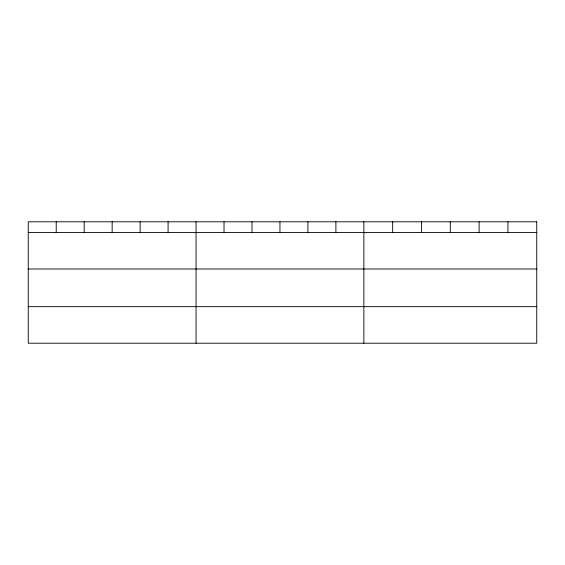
<?xml version="1.0" encoding="UTF-8"?>
<svg xmlns="http://www.w3.org/2000/svg" width="565" height="565" viewBox="0 0 565 565"><rect width="100%" height="100%" fill="white"/><g stroke="black" fill="none" stroke-linecap="round" stroke-linejoin="round"><path stroke-width="0.85" d="M28.25 232.434L536.75 232.434M28.25 268.989L536.75 268.989M28.25 306.654L536.75 306.654M507.935 221.791L507.935 232.434M479.12 221.791L479.12 232.434M450.305 221.791L450.305 232.434M421.49 221.791L421.49 232.434M392.675 221.791L392.675 232.434M363.86 221.791L363.86 343.209M335.893 221.791L335.893 232.434M307.925 221.791L307.925 232.434M279.957 221.791L279.957 232.434M251.99 221.791L251.99 232.434M224.023 221.791L224.023 232.434M196.055 221.791L196.055 343.209M168.088 221.791L168.088 232.434M140.12 221.791L140.12 232.434M112.153 221.791L112.153 232.434M84.185 221.791L84.185 232.434M56.218 221.791L56.218 232.434M536.75 221.791L28.25 221.791L28.25 343.209L536.75 343.209L536.75 221.791"/></g></svg>
